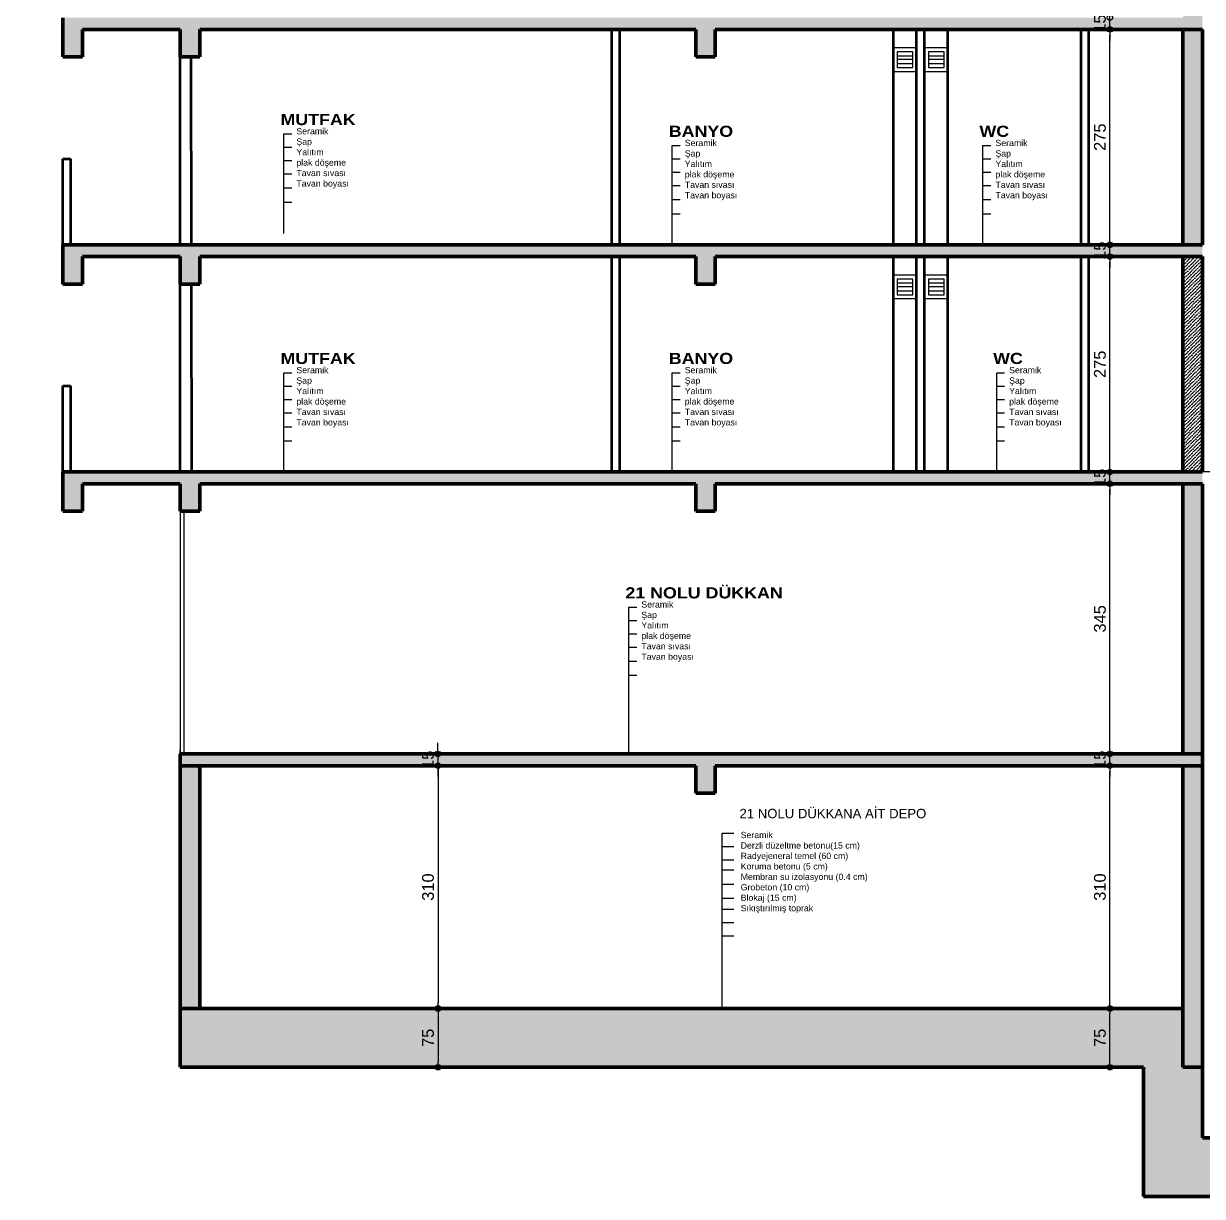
# Model space of a CAD drawing. Header units: millimetres. Extents: x 1250 to 4832, y 1604 to 4392.
# Drawn here: x 1250 to 2755, y 1604 to 3102 of the extents above; entities that cross this region are included whole.
import ezdxf

# ---------------------------------------------------------------- set-up
doc = ezdxf.new("R2010")
doc.units = ezdxf.units.MM
for name, color, linetype, lineweight in [('SEM_DUVAR1', 136, 'Continuous', 40), ('SEM_IC OLCU', 140, 'Continuous', 13), ('SEM_KOLON TARAMA1', 8, 'Continuous', 13), ('SEM_KOLON1', 244, 'Continuous', 60), ('SEM_MERDİVEN1', 15, 'Continuous', 13), ('SEM_PENCERE', 133, 'Continuous', 13), ('SEM_TEFRIS', 225, 'Continuous', 9), ('SEM_YAZI2', 53, 'Continuous', 9)]:
    doc.layers.add(name, color=color, linetype=linetype, lineweight=lineweight)
doc.styles.get("Standard").update_dxf_attribs({"font": 'arial.ttf'})
doc.dimstyles.new('1-50-2', dxfattribs={"dimtxt": 15, "dimasz": 7, "dimexe": 5, "dimexo": 5, "dimgap": 5, "dimtad": 1, "dimdec": 0, "dimtxsty": 'Standard', "dimblk": 'ORIGIN', "dimcen": 5, "dimdle": 7, "dimclrd": 256, "dimclre": 256, "dimclrt": 256, "dimadec": 0, "dimazin": 0, "dimtfac": 1, "dimtdec": 0, "dimtix": 1, "dimtmove": 0, "dimatfit": 3, "dimldrblk": 'ORIGIN', "dimfxl": 1, "dimlwd": -1, "dimlwe": -1, "dimarcsym": 0})

# ---------------------------------------------------------------- blocks, each defined once
blk = doc.blocks.new('_Origin')
at = {"color": 0, "linetype": 'ByBlock', "lineweight": -2}
blk.add_line((0, 0), (-1, 0), dxfattribs=at)
blk.add_circle((0, 0), 0.5, dxfattribs=at)
blk = doc.blocks.new('*D127')
at = {"layer": 'Defpoints', "color": 0, "transparency": 16777216}
for p in [(2586.6, 1844.1), (2636.7, 1844.1), (2586.6, 1769.1)]:
    blk.add_point(p, dxfattribs=at)
at = {"layer": 'SEM_IC OLCU', "transparency": 16777216}
for p, q in [((2591.6, 1844.1), (2641.7, 1844.1)), ((2636.7, 1776.1), (2636.7, 1837.1)), ((2591.6, 1769.1), (2641.7, 1769.1))]:
    blk.add_line(p, q, dxfattribs=at)
at = {"layer": 'SEM_IC OLCU', "transparency": 16777216, "xscale": 7, "yscale": 7, "zscale": 7}
for p, rotation in [((2636.7, 1844.1), 90), ((2636.7, 1769.1), 270)]:
    blk.add_blockref('_Origin', p, dxfattribs=dict(at, rotation=rotation))
at = {"layer": 'SEM_IC OLCU', "transparency": 16777216, "insert": (2624, 1806.6), "char_height": 15, "attachment_point": 5, "rotation": 90}
blk.add_mtext('75', dxfattribs=at)
blk = doc.blocks.new('*D128')
at = {"layer": 'Defpoints', "color": 0, "transparency": 16777216}
for p in [(2636.7, 2154.1), (2636.7, 2154.1), (2586.6, 1844.1)]:
    blk.add_point(p, dxfattribs=at)
at = {"layer": 'SEM_IC OLCU', "transparency": 16777216}
for p, q in [((2636.7, 1851.1), (2636.7, 2147.1)), ((2591.6, 1844.1), (2641.7, 1844.1))]:
    blk.add_line(p, q, dxfattribs=at)
at = {"layer": 'SEM_IC OLCU', "transparency": 16777216, "xscale": 7, "yscale": 7, "zscale": 7}
for p, rotation in [((2636.7, 2154.1), 90), ((2636.7, 1844.1), 270)]:
    blk.add_blockref('_Origin', p, dxfattribs=dict(at, rotation=rotation))
at = {"layer": 'SEM_IC OLCU', "transparency": 16777216, "insert": (2624, 1999.1), "char_height": 15, "attachment_point": 5, "rotation": 90}
blk.add_mtext('310', dxfattribs=at)
blk = doc.blocks.new('*D129')
at = {"layer": 'Defpoints', "color": 0, "transparency": 16777216}
for p in [(2636.7, 2169.1), (2636.7, 2169.1), (2636.7, 2154.1)]:
    blk.add_point(p, dxfattribs=at)
at = {"layer": 'SEM_IC OLCU', "transparency": 16777216}
for p, q in [((2636.7, 2176.1), (2636.7, 2183.1)), ((2636.7, 2154.1), (2636.7, 2169.1)), ((2636.7, 2147.1), (2636.7, 2140.1))]:
    blk.add_line(p, q, dxfattribs=at)
at = {"layer": 'SEM_IC OLCU', "transparency": 16777216, "xscale": 7, "yscale": 7, "zscale": 7}
for p, rotation in [((2636.7, 2169.1), 270), ((2636.7, 2154.1), 90)]:
    blk.add_blockref('_Origin', p, dxfattribs=dict(at, rotation=rotation))
at = {"layer": 'SEM_IC OLCU', "transparency": 16777216, "insert": (2624, 2161.6), "char_height": 15, "attachment_point": 5, "rotation": 90}
blk.add_mtext('15', dxfattribs=at)
blk = doc.blocks.new('*D130')
at = {"layer": 'Defpoints', "color": 0, "transparency": 16777216}
for p in [(2636.7, 2514.1), (2636.7, 2514.1), (2636.7, 2169.1)]:
    blk.add_point(p, dxfattribs=at)
at = {"layer": 'SEM_IC OLCU', "transparency": 16777216}
blk.add_line((2636.7, 2176.1), (2636.7, 2507.1), dxfattribs=at)
at = {"layer": 'SEM_IC OLCU', "transparency": 16777216, "xscale": 7, "yscale": 7, "zscale": 7}
for p, rotation in [((2636.7, 2514.1), 90), ((2636.7, 2169.1), 270)]:
    blk.add_blockref('_Origin', p, dxfattribs=dict(at, rotation=rotation))
at = {"layer": 'SEM_IC OLCU', "transparency": 16777216, "insert": (2624, 2341.6), "char_height": 15, "attachment_point": 5, "rotation": 90}
blk.add_mtext('345', dxfattribs=at)
blk = doc.blocks.new('*D133')
at = {"layer": 'Defpoints', "color": 0, "transparency": 16777216}
for p in [(2636.7, 2529.1), (2636.7, 2529.1), (2636.7, 2514.1)]:
    blk.add_point(p, dxfattribs=at)
at = {"layer": 'SEM_IC OLCU', "transparency": 16777216}
for p, q in [((2636.7, 2536.1), (2636.7, 2543.1)), ((2636.7, 2514.1), (2636.7, 2529.1)), ((2636.7, 2507.1), (2636.7, 2500.1))]:
    blk.add_line(p, q, dxfattribs=at)
at = {"layer": 'SEM_IC OLCU', "transparency": 16777216, "xscale": 7, "yscale": 7, "zscale": 7}
for p, rotation in [((2636.7, 2529.1), 270), ((2636.7, 2514.1), 90)]:
    blk.add_blockref('_Origin', p, dxfattribs=dict(at, rotation=rotation))
at = {"layer": 'SEM_IC OLCU', "transparency": 16777216, "insert": (2624, 2521.6), "char_height": 15, "attachment_point": 5, "rotation": 90}
blk.add_mtext('15', dxfattribs=at)
blk = doc.blocks.new('*D134')
at = {"layer": 'Defpoints', "color": 0, "transparency": 16777216}
for p in [(2636.7, 2804.1), (2636.7, 2804.1), (2636.7, 2529.1)]:
    blk.add_point(p, dxfattribs=at)
at = {"layer": 'SEM_IC OLCU', "transparency": 16777216}
blk.add_line((2636.7, 2536.1), (2636.7, 2797.1), dxfattribs=at)
at = {"layer": 'SEM_IC OLCU', "transparency": 16777216, "xscale": 7, "yscale": 7, "zscale": 7}
for p, rotation in [((2636.7, 2804.1), 90), ((2636.7, 2529.1), 270)]:
    blk.add_blockref('_Origin', p, dxfattribs=dict(at, rotation=rotation))
at = {"layer": 'SEM_IC OLCU', "transparency": 16777216, "insert": (2624, 2666.6), "char_height": 15, "attachment_point": 5, "rotation": 90}
blk.add_mtext('275', dxfattribs=at)
blk = doc.blocks.new('*D135')
at = {"layer": 'Defpoints', "color": 0, "transparency": 16777216}
for p in [(2636.7, 2819.1), (2636.7, 2819.1), (2636.7, 2804.1)]:
    blk.add_point(p, dxfattribs=at)
at = {"layer": 'SEM_IC OLCU', "transparency": 16777216}
for p, q in [((2636.7, 2826.1), (2636.7, 2833.1)), ((2636.7, 2804.1), (2636.7, 2819.1)), ((2636.7, 2797.1), (2636.7, 2790.1))]:
    blk.add_line(p, q, dxfattribs=at)
at = {"layer": 'SEM_IC OLCU', "transparency": 16777216, "xscale": 7, "yscale": 7, "zscale": 7}
for p, rotation in [((2636.7, 2819.1), 270), ((2636.7, 2804.1), 90)]:
    blk.add_blockref('_Origin', p, dxfattribs=dict(at, rotation=rotation))
at = {"layer": 'SEM_IC OLCU', "transparency": 16777216, "insert": (2624, 2811.6), "char_height": 15, "attachment_point": 5, "rotation": 90}
blk.add_mtext('15', dxfattribs=at)
blk = doc.blocks.new('*D136')
at = {"layer": 'Defpoints', "color": 0, "transparency": 16777216}
for p in [(2636.7, 3094.1), (2636.7, 3094.1), (2636.7, 2819.1)]:
    blk.add_point(p, dxfattribs=at)
at = {"layer": 'SEM_IC OLCU', "transparency": 16777216}
blk.add_line((2636.7, 2826.1), (2636.7, 3087.1), dxfattribs=at)
at = {"layer": 'SEM_IC OLCU', "transparency": 16777216, "xscale": 7, "yscale": 7, "zscale": 7}
for p, rotation in [((2636.7, 3094.1), 90), ((2636.7, 2819.1), 270)]:
    blk.add_blockref('_Origin', p, dxfattribs=dict(at, rotation=rotation))
at = {"layer": 'SEM_IC OLCU', "transparency": 16777216, "insert": (2624, 2956.6), "char_height": 15, "attachment_point": 5, "rotation": 90}
blk.add_mtext('275', dxfattribs=at)
blk = doc.blocks.new('*D137')
at = {"layer": 'Defpoints', "color": 0, "transparency": 16777216}
for p in [(2636.7, 3109.1), (2636.7, 3109.1), (2636.7, 3094.1)]:
    blk.add_point(p, dxfattribs=at)
at = {"layer": 'SEM_IC OLCU', "transparency": 16777216}
for p, q in [((2636.7, 3116.1), (2636.7, 3123.1)), ((2636.7, 3094.1), (2636.7, 3109.1)), ((2636.7, 3087.1), (2636.7, 3080.1))]:
    blk.add_line(p, q, dxfattribs=at)
at = {"layer": 'SEM_IC OLCU', "transparency": 16777216, "xscale": 7, "yscale": 7, "zscale": 7}
for p, rotation in [((2636.7, 3109.1), 270), ((2636.7, 3094.1), 90)]:
    blk.add_blockref('_Origin', p, dxfattribs=dict(at, rotation=rotation))
at = {"layer": 'SEM_IC OLCU', "transparency": 16777216, "insert": (2624, 3101.6), "char_height": 15, "attachment_point": 5, "rotation": 90}
blk.add_mtext('15', dxfattribs=at)
blk = doc.blocks.new('*D150')
at = {"layer": 'Defpoints', "color": 0, "transparency": 16777216}
for p in [(1788.6, 2169.1), (1778.8, 2154.1), (1788.6, 2154.1)]:
    blk.add_point(p, dxfattribs=at)
at = {"layer": 'SEM_IC OLCU', "transparency": 16777216}
for p, q in [((1778.8, 2176.1), (1778.8, 2183.1)), ((1783.6, 2169.1), (1773.8, 2169.1)), ((1778.8, 2169.1), (1778.8, 2154.1)), ((1783.6, 2154.1), (1773.8, 2154.1)), ((1778.8, 2147.1), (1778.8, 2140.1))]:
    blk.add_line(p, q, dxfattribs=at)
at = {"layer": 'SEM_IC OLCU', "transparency": 16777216, "xscale": 7, "yscale": 7, "zscale": 7}
for p, rotation in [((1778.8, 2169.1), 270), ((1778.8, 2154.1), 90)]:
    blk.add_blockref('_Origin', p, dxfattribs=dict(at, rotation=rotation))
at = {"layer": 'SEM_IC OLCU', "transparency": 16777216, "insert": (1766.2, 2161.6), "char_height": 15, "attachment_point": 5, "rotation": 90}
blk.add_mtext('15', dxfattribs=at)
blk = doc.blocks.new('*D151')
at = {"layer": 'Defpoints', "color": 0, "transparency": 16777216}
for p in [(1788.7, 2154.1), (1779, 1844.1), (1779, 1844.1)]:
    blk.add_point(p, dxfattribs=at)
at = {"layer": 'SEM_IC OLCU', "transparency": 16777216}
for p, q in [((1783.7, 2154.1), (1774, 2154.1)), ((1779, 2147.1), (1779, 1851.1))]:
    blk.add_line(p, q, dxfattribs=at)
at = {"layer": 'SEM_IC OLCU', "transparency": 16777216, "xscale": 7, "yscale": 7, "zscale": 7}
for p, rotation in [((1779, 2154.1), 90), ((1779, 1844.1), 270)]:
    blk.add_blockref('_Origin', p, dxfattribs=dict(at, rotation=rotation))
at = {"layer": 'SEM_IC OLCU', "transparency": 16777216, "insert": (1766.3, 1999.1), "char_height": 15, "attachment_point": 5, "rotation": 90}
blk.add_mtext('310', dxfattribs=at)
blk = doc.blocks.new('*D152')
at = {"layer": 'Defpoints', "color": 0, "transparency": 16777216}
for p in [(1779, 1844.1), (1779, 1769.1), (1779, 1769.1)]:
    blk.add_point(p, dxfattribs=at)
at = {"layer": 'SEM_IC OLCU', "transparency": 16777216}
blk.add_line((1779, 1837.1), (1779, 1776.1), dxfattribs=at)
at = {"layer": 'SEM_IC OLCU', "transparency": 16777216, "xscale": 7, "yscale": 7, "zscale": 7}
for p, rotation in [((1779, 1844.1), 90), ((1779, 1769.1), 270)]:
    blk.add_blockref('_Origin', p, dxfattribs=dict(at, rotation=rotation))
at = {"layer": 'SEM_IC OLCU', "transparency": 16777216, "insert": (1766.3, 1806.6), "char_height": 15, "attachment_point": 5, "rotation": 90}
blk.add_mtext('75', dxfattribs=at)
blk = doc.blocks.new('havalandırma kutusu')
at = {"layer": 'SEM_TEFRIS'}
for p, q in [((3514.9, 4292), (3535, 4292)), ((3535, 4287), (3515, 4287)), ((3515, 4282), (3535, 4282))]:
    blk.add_line(p, q, dxfattribs=at)
for points in [[(3510, 4272), (3540, 4272), (3540, 4302), (3510, 4302)], [(3515, 4277), (3535, 4277), (3535, 4297), (3515, 4297)]]:
    blk.add_lwpolyline(points, close=True, dxfattribs=at)

msp = doc.modelspace()

# ---------------------------------------------------------------- hatches: boundary and pattern name
at = {"layer": 'SEM_KOLON TARAMA1'}
h = msp.add_hatch(dxfattribs=at)
h.set_pattern_fill('ANSI36', color=256)
h.paths.add_polyline_path([(2754.8, 2514.1), (2729.8, 2514.1), (2729.8, 2169.1), (2754.8, 2169.1)])
h.paths.add_polyline_path([(2754.8, 2529.1), (2730, 2529.1), (1450, 2529.1), (1300, 2529.1), (1300, 2479.1), (1325, 2479.1), (1325, 2514.1), (1450, 2514.1), (1450, 2479.1), (1465, 2479.1), (1475, 2479.1), (1475, 2514.1), (2108, 2514.1), (2108, 2479.1), (2133, 2479.1), (2133, 2514.1), (2730, 2514.1), (2754.8, 2514.1)])
h.paths.add_polyline_path([(2133, 2804.1), (2754.8, 2804.1), (2754.8, 2811.1), (2754.8, 2819.1), (1450, 2819.1), (1300, 2819.1), (1300, 2769.1), (1325, 2769.1), (1325, 2804.1), (1450, 2804.1), (1450, 2769.1), (1475, 2769.1), (1475, 2804.1), (2108, 2804.1), (2108, 2769.1), (2133, 2769.1)])
h.paths.add_polyline_path([(2133, 3094.1), (2754.8, 3094.1), (2754.8, 3109.1), (1450, 3109.1), (1300, 3109.1), (1300, 3059.1), (1325, 3059.1), (1325, 3094.1), (1450, 3094.1), (1450, 3059.1), (1475, 3059.1), (1475, 3094.1), (2108, 3094.1), (2108, 3059.1), (2133, 3059.1)])
h.paths.add_polyline_path([(2133, 3384.1), (2754.8, 3384.1), (2754.8, 3399.1), (1300, 3399.1), (1300, 3349.1), (1325, 3349.1), (1325, 3384.1), (1450, 3384.1), (1450, 3349.1), (1465, 3349.1), (1475, 3349.1), (1475, 3384.1), (2108, 3384.1), (2108, 3349.1), (2133, 3349.1)])
h.paths.add_polyline_path([(2133, 3674.1), (2754.8, 3674.1), (2754.8, 3689.1), (1450, 3689.1), (1300, 3689.1), (1300, 3639.1), (1325, 3639.1), (1325, 3674.1), (1450, 3674.1), (1450, 3639.1), (1465, 3639.1), (1475, 3639.1), (1475, 3674.1), (2108, 3674.1), (2108, 3639.1), (2133, 3639.1)])
h.paths.add_polyline_path([(2133, 3964.1), (2754.8, 3964.1), (2754.8, 3979.1), (1450, 3979.1), (1300, 3979.1), (1265, 3979.1), (1265, 4059.1), (1250, 4059.1), (1250, 3979.1), (1250, 3964.1), (1300, 3964.1), (1300, 3929.1), (1325, 3929.1), (1325, 3964.1), (1450, 3964.1), (1450, 3929.1), (1465, 3929.1), (1475, 3929.1), (1475, 3964.1), (2108, 3964.1), (2108, 3929.1), (2133, 3929.1)])
h.paths.add_polyline_path([(2754.8, 3964.1), (2730, 3964.1), (2730, 3689.1), (2754.8, 3689.1)])
h.paths.add_polyline_path([(2754.8, 4069.1), (2754.9, 4069.1), (2754.8, 4084.1), (2754.9, 4084.1), (2755, 4358.1), (2755, 4363.1), (3401, 4363.1), (3401, 3979.1), (3426, 3979.1), (3426, 4328.1), (3426, 4363.1), (3441, 4363.1), (3441, 4378.1), (3426, 4378.1), (3401, 4378.1), (2715, 4378.1), (2715, 4363.1), (2730, 4363.1), (2730, 4358.1), (2730, 3979.1), (2754.8, 3979.1)])
h.paths.add_polyline_path([(2754.8, 3674.1), (2730, 3674.1), (2730, 3399.1), (2754.8, 3399.1)])
h.paths.add_polyline_path([(2754.8, 3094.1), (2730, 3094.1), (2730, 2819.1), (2754.8, 2819.1)])
h.paths.add_polyline_path([(2754.8, 3384.1), (2730, 3384.1), (2730, 3109.1), (2754.8, 3109.1)])
h.paths.add_polyline_path([(3426, 3384.1), (3401, 3384.1), (3401, 3109.1), (3426, 3109.1)])
h.paths.add_polyline_path([(3426, 3674.1), (3401, 3674.1), (3401, 3399.1), (3426, 3399.1)])
h.paths.add_polyline_path([(3426, 3094.1), (3401, 3094.1), (3401, 2819.1), (3426, 2819.1)])
h.paths.add_polyline_path([(3758.8, 3094.1), (4207, 3094.1), (4207, 3059.1), (4232, 3059.1), (4232, 3094.1), (4357, 3094.1), (4357, 3059.1), (4382, 3059.1), (4382, 3109.1), (4232, 3109.1), (3401, 3109.1), (3401, 3094.1), (3426, 3094.1), (3733.8, 3094.1), (3733.8, 3059.1), (3758.8, 3059.1)])
h.paths.add_polyline_path([(3758.8, 3384.1), (4207, 3384.1), (4207, 3349.1), (4232, 3349.1), (4232, 3384.1), (4357, 3384.1), (4357, 3349.1), (4382, 3349.1), (4382, 3399.1), (3401, 3399.1), (3401, 3384.1), (3426, 3384.1), (3733.8, 3384.1), (3733.8, 3349.1), (3758.8, 3349.1)])
h.paths.add_polyline_path([(3758.8, 2804.1), (3839, 2804.1), (3839, 2819.1), (3580, 2819.1), (3580, 2804.1), (3733.8, 2804.1), (3733.8, 2769.1), (3758.8, 2769.1)])
h.paths.add_polyline_path([(4382, 2529.1), (4232, 2529.1), (3401, 2529.1), (3401, 2514.1), (3733.8, 2514.1), (3733.8, 2479.1), (3758.8, 2479.1), (3758.8, 2514.1), (3839, 2514.1), (4207, 2514.1), (4207, 2479.1), (4232, 2479.1), (4232, 2514.1), (4357, 2514.1), (4357, 2479.1), (4382, 2479.1)])
h.paths.add_polyline_path([(3540, 2819.1), (3510, 2819.1), (3510, 2804.1), (3540, 2804.1)])
h.paths.add_polyline_path([(3580, 2819.1), (3550, 2819.1), (3550, 2804.1), (3580, 2804.1)])
h.paths.add_polyline_path([(3550, 2819.1), (3540, 2819.1), (3540, 2804.1), (3550, 2804.1)])
h.paths.add_polyline_path([(3510, 2819.1), (3401, 2819.1), (3401, 2804.1), (3510, 2804.1)])
h.paths.add_polyline_path([(4382, 2819.1), (4232, 2819.1), (3849, 2819.1), (3849, 2804.1), (4207, 2804.1), (4207, 2769.1), (4232, 2769.1), (4232, 2804.1), (4357, 2804.1), (4357, 2769.1), (4382, 2769.1)])
h.paths.add_polyline_path([(3849, 2819.1), (3839, 2819.1), (3839, 2804.1), (3849, 2804.1)])
h.paths.add_polyline_path([(4382, 3689.1), (4232, 3689.1), (3401, 3689.1), (3401, 3674.1), (3426, 3674.1), (3733.8, 3674.1), (3733.8, 3639.1), (3758.8, 3639.1), (3758.8, 3674.1), (3889.7, 3674.1), (4207, 3674.1), (4207, 3639.1), (4217, 3639.1), (4232, 3639.1), (4232, 3674.1), (4357, 3674.1), (4357, 3639.1), (4382, 3639.1)])
h.paths.add_polyline_path([(3758.8, 3964.1), (4207, 3964.1), (4207, 3929.1), (4232, 3929.1), (4232, 3964.1), (4357, 3964.1), (4357, 3929.1), (4382, 3929.1), (4382, 3964.1), (4432, 3964.1), (4432, 3979.1), (4432, 4059.1), (4417, 4059.1), (4417, 3979.1), (4382, 3979.1), (4232, 3979.1), (3401, 3979.1), (3401, 3964.1), (3733.8, 3964.1), (3733.8, 3929.1), (3758.8, 3929.1)])
h.paths.add_polyline_path([(2133, 2154.1), (2754.8, 2154.1), (2754.8, 2169.1), (2729.8, 2169.1), (1475, 2169.1), (1450, 2169.1), (1450, 2154.1), (2108, 2154.1), (2108, 2119.1), (2133, 2119.1)])
h.paths.add_polyline_path([(2754.8, 2154.1), (2729.8, 2154.1), (2729.8, 1769.1), (2754.8, 1769.1), (2754.8, 1842.9)])
h.paths.add_polyline_path([(2729.8, 1844.1), (1450, 1844.1), (1450, 1769.1), (2679.8, 1769.1), (2679.8, 1604.1), (2754.8, 1604.1), (2865, 1604.1), (3000, 1604.1), (3000, 1769.1), (3401, 1769.1), (3476, 1769.1), (4832, 1769.1), (4832, 1844.1), (4807, 1844.1), (3401, 1844.1), (2940, 1844.1), (2940, 1769.1), (2925, 1769.1), (2925, 1679.1), (2865, 1679.1), (2754.8, 1679.1), (2754.8, 1769.1), (2729.8, 1769.1)])
h.paths.add_polyline_path([(3426, 2514.1), (3401, 2514.1), (3401, 2169.1), (3426, 2169.1)])
h = msp.add_hatch(dxfattribs=at)
h.set_pattern_fill('ANSI36', color=256)
h.paths.add_polyline_path([(2754.8, 2804.1), (2730, 2804.1), (2730, 2529.1), (2754.8, 2529.1)])
h = msp.add_hatch(dxfattribs=at)
h.set_pattern_fill('ANSI36', color=256)
h.set_pattern_definition([(45, (0, 345), (1.683798, 6.173926), [7.9375, -1.5875, 0, -1.5875])])
h.paths.add_polyline_path([(4832, 2134.1), (4807, 2134.1), (4232, 2134.1), (4232, 2119.1), (4832, 2119.1)])
h.paths.add_polyline_path([(4832, 2119.1), (4807, 2119.1), (4807, 1844.1), (4832, 1844.1)])
h.paths.add_polyline_path([(1475, 2154.1), (1450, 2154.1), (1450, 1844.1), (1475, 1844.1)])

# ---------------------------------------------------------------- linework, layer by layer
for p, q in [((1450, 2169.1), (1450, 2174.1)), ((1450, 2154.1), (1450, 2169.1))]:
    msp.add_line(p, q)
at = {"layer": 'SEM_DUVAR1'}
for p, q in [((2001, 2819.1), (2001, 3094.1)), ((2011, 2819.1), (2011, 3094.1)), ((2360, 3094.1), (2360, 2819.1)), ((2390, 2819.1), (2390, 3094.1)), ((2400, 2819.1), (2400, 3094.1)), ((2430, 2819.1), (2430, 3094.1)), ((2600, 2819.1), (2600, 3094.1)), ((2610, 2819.1), (2610, 3094.1)), ((1450, 2819.1), (1450, 3059.1)), ((1464.4, 2819.1), (1464, 3059.1)), ((1300, 2819.1), (1300, 2929.1)), ((1300, 2929.1), (1310, 2929.1)), ((1310, 2929.1), (1310, 2819.1)), ((2001, 2529.1), (2001, 2804.1)), ((2011, 2529.1), (2011, 2804.1)), ((2360, 2804.1), (2360, 2529.1)), ((2390, 2529.1), (2390, 2804.1)), ((2400, 2529.1), (2400, 2804.1)), ((2430, 2529.1), (2430, 2804.1)), ((2600, 2529.1), (2600, 2804.1)), ((2610, 2529.1), (2610, 2804.1)), ((1450, 2529.1), (1450, 2769.1)), ((1464.9, 2529.1), (1464.5, 2769.1)), ((1300, 2529.1), (1300, 2639.1)), ((1300, 2639.1), (1310, 2639.1)), ((1310, 2639.1), (1310, 2529.1))]:
    msp.add_line(p, q, dxfattribs=at)
at = {"layer": 'SEM_KOLON1'}
for p, q in [((1300, 3109.1), (1300, 3059.1)), ((1325, 3059.1), (1325, 3094.1)), ((1325, 3094.1), (1450, 3094.1)), ((1450, 3094.1), (1450, 3059.1)), ((2108, 3094.1), (1475, 3094.1)), ((1475, 3059.1), (1475, 3094.1)), ((2108, 3094.1), (2108, 3059.1)), ((2133, 3059.1), (2133, 3094.1)), ((2754.8, 3094.1), (2133, 3094.1)), ((2600, 3094.1), (2400, 3094.1)), ((2730, 2819.1), (2730, 3094.1)), ((2754.8, 2819.1), (2754.8, 3094.1)), ((1300, 3059.1), (1325, 3059.1)), ((1450, 3059.1), (1475, 3059.1)), ((2108, 3059.1), (2133, 3059.1)), ((1450, 2819.1), (1300, 2819.1)), ((1300, 2819.1), (1300, 2769.1)), ((1450, 2819.1), (2754.8, 2819.1)), ((1325, 2769.1), (1325, 2804.1)), ((1325, 2804.1), (1450, 2804.1)), ((1450, 2804.1), (1450, 2769.1)), ((2108, 2804.1), (1475, 2804.1)), ((1475, 2769.1), (1475, 2804.1)), ((2108, 2804.1), (2108, 2769.1)), ((2133, 2769.1), (2133, 2804.1)), ((2754.8, 2804.1), (2133, 2804.1)), ((2600, 2804.1), (2400, 2804.1)), ((2730, 2529.1), (2730, 2804.1)), ((2754.8, 2529.1), (2754.8, 2804.1)), ((1300, 2769.1), (1325, 2769.1)), ((1450, 2769.1), (1475, 2769.1)), ((2108, 2769.1), (2133, 2769.1)), ((1450, 2529.1), (1300, 2529.1)), ((1300, 2529.1), (1300, 2479.1)), ((1450, 2529.1), (2730, 2529.1)), ((2730, 2529.1), (2754.8, 2529.1)), ((1325, 2479.1), (1325, 2514.1)), ((1325, 2514.1), (1450, 2514.1)), ((1450, 2514.1), (1450, 2479.1)), ((2108, 2514.1), (1475, 2514.1)), ((1475, 2479.1), (1475, 2514.1)), ((2108, 2514.1), (2108, 2479.1)), ((2133, 2479.1), (2133, 2514.1)), ((2730, 2514.1), (2133, 2514.1)), ((2729.8, 2169.1), (2729.8, 2514.1)), ((2730, 2514.1), (2754.8, 2514.1)), ((2754.8, 2514.1), (2754.8, 2169.1)), ((1300, 2479.1), (1325, 2479.1)), ((1450, 2479.1), (1475, 2479.1)), ((1450, 2479.1), (1465, 2479.1)), ((2108, 2479.1), (2133, 2479.1)), ((1475, 2169.1), (1450, 2169.1)), ((1450, 2169.1), (1450, 2154.1)), ((1475, 2169.1), (2754.8, 2169.1)), ((2754.8, 2154.1), (2754.8, 2169.1)), ((2108, 2154.1), (1450, 2154.1)), ((1450, 2154.1), (1450, 1844.1)), ((1475, 2154.1), (1475, 1844.1)), ((2108, 2119.1), (2108, 2154.1)), ((2133, 2154.1), (2133, 2119.1)), ((2754.8, 2154.1), (2133, 2154.1)), ((2729.8, 1769.1), (2729.8, 2154.1)), ((2754.8, 2154.1), (2754.8, 1769.1)), ((2133, 2119.1), (2108, 2119.1)), ((2729.8, 1844.1), (1450, 1844.1)), ((1450, 1844.1), (1450, 1769.1)), ((2754.8, 1842.9), (2754.8, 1679.1)), ((1450, 1769.1), (2679.8, 1769.1)), ((2679.8, 1769.1), (2679.8, 1604.1)), ((2729.8, 1769.1), (2754.8, 1769.1)), ((2754.8, 1679.1), (2754.8, 1769.1)), ((2865, 1679.1), (2754.8, 1679.1)), ((2679.8, 1604.1), (2754.8, 1604.1)), ((2865, 1604.1), (2754.8, 1604.1))]:
    msp.add_line(p, q, dxfattribs=at)
at = {"layer": 'SEM_MERDİVEN1'}
msp.add_line((3426, 2529.1), (2730, 2529.1), dxfattribs=at)
at = {"layer": 'SEM_PENCERE'}
for p, q in [((1450, 2479.1), (1450, 2169.1)), ((1455, 2169.1), (1455, 2479.1))]:
    msp.add_line(p, q, dxfattribs=at)
at = {"layer": 'SEM_YAZI2'}
for p, q in [((1582.4, 2833.4, 0), (1582.4, 2960.8, 0)), ((1582.4, 2960.8, 0), (1592.4, 2960.8, 0)), ((1582.4, 2943.8, 0), (1592.4, 2943.8, 0)), ((2078.1, 2818.4, 0), (2078.1, 2945.8, 0)), ((2078.1, 2945.8, 0), (2088.1, 2945.8, 0)), ((2474.7, 2818.4, 0), (2474.7, 2945.8, 0)), ((2474.7, 2945.8, 0), (2484.7, 2945.8, 0)), ((1582.4, 2926.8, 0), (1592.4, 2926.8, 0)), ((2078.1, 2928.8, 0), (2088.1, 2928.8, 0)), ((2474.7, 2928.8, 0), (2484.7, 2928.8, 0)), ((1582.4, 2909.8, 0), (1592.4, 2909.8, 0)), ((2078.1, 2911.8, 0), (2088.1, 2911.8, 0)), ((2474.7, 2911.8, 0), (2484.7, 2911.8, 0)), ((1582.4, 2891.8, 0), (1592.4, 2891.8, 0)), ((2078.1, 2894.8, 0), (2088.1, 2894.8, 0)), ((2474.7, 2894.8, 0), (2484.7, 2894.8, 0)), ((2078.1, 2876.8, 0), (2088.1, 2876.8, 0)), ((2474.7, 2876.8, 0), (2484.7, 2876.8, 0)), ((1582.4, 2873.8, 0), (1592.4, 2873.8, 0)), ((2078.1, 2858.8, 0), (2088.1, 2858.8, 0)), ((2474.7, 2858.8, 0), (2484.7, 2858.8, 0)), ((1582.4, 2528.4, 0), (1582.4, 2655.8, 0)), ((1582.4, 2655.8, 0), (1592.4, 2655.8, 0)), ((2078.1, 2528.4, 0), (2078.1, 2655.8, 0)), ((2078.1, 2655.8, 0), (2088.1, 2655.8, 0)), ((2492.2, 2528.4, 0), (2492.2, 2655.8, 0)), ((2492.2, 2655.8, 0), (2502.2, 2655.8, 0)), ((1582.4, 2638.8, 0), (1592.4, 2638.8, 0)), ((2078.1, 2638.8, 0), (2088.1, 2638.8, 0)), ((2492.2, 2638.8, 0), (2502.2, 2638.8, 0)), ((1582.4, 2621.8, 0), (1592.4, 2621.8, 0)), ((2078.1, 2621.8, 0), (2088.1, 2621.8, 0)), ((2492.2, 2621.8, 0), (2502.2, 2621.8, 0)), ((1582.4, 2604.8, 0), (1592.4, 2604.8, 0)), ((2078.1, 2604.8, 0), (2088.1, 2604.8, 0)), ((2492.2, 2604.8, 0), (2502.2, 2604.8, 0)), ((1582.4, 2586.8, 0), (1592.4, 2586.8, 0)), ((2078.1, 2586.8, 0), (2088.1, 2586.8, 0)), ((2492.2, 2586.8, 0), (2502.2, 2586.8, 0)), ((1582.4, 2568.8, 0), (1592.4, 2568.8, 0)), ((2078.1, 2568.8, 0), (2088.1, 2568.8, 0)), ((2492.2, 2568.8, 0), (2502.2, 2568.8, 0)), ((2022.7, 2169.1), (2022.7, 2356.5)), ((2022.7, 2356.5), (2032.7, 2356.5)), ((2022.7, 2339.5), (2032.7, 2339.5)), ((2022.7, 2322.5), (2032.7, 2322.5)), ((2022.7, 2305.5), (2032.7, 2305.5)), ((2022.7, 2287.5), (2032.7, 2287.5)), ((2022.7, 2269.5), (2032.7, 2269.5)), ((2141.8, 1844.1), (2141.8, 2068)), ((2141.8, 2068), (2156.8, 2068)), ((2141.8, 2051), (2156.8, 2051)), ((2141.8, 2034), (2156.8, 2034)), ((2141.8, 2021), (2156.8, 2021)), ((2141.8, 2003), (2156.8, 2003)), ((2141.8, 1985), (2156.8, 1985)), ((2141.8, 1971), (2156.8, 1971)), ((2141.8, 1954), (2156.8, 1954)), ((2141.8, 1937), (2156.8, 1937))]:
    msp.add_line(p, q, dxfattribs=at)

# ---------------------------------------------------------------- block references
at = {"layer": 'SEM_TEFRIS'}
for p in [(-1150, -1231.4), (-1110, -1231.4), (-1150, -1521.6), (-1110, -1521.6)]:
    msp.add_blockref('havalandırma kutusu', p, dxfattribs=at)

# ---------------------------------------------------------------- texts
at = {"layer": 'SEM_YAZI2', "attachment_point": 1}
for s, width, height, insert, char_height in [('{\\fArial Black|b0|i0|c162|p34;\\H0.7x;MUTFAK}', 407.34, 104, (1577.9, 2986.2, 0), 20.321), ('{\\H0.6x;\\P\\H0.66667x;Seramik\\PŞap\\PYalıtım\\Pplak döşeme \\PTavan sıvası \\PTavan boyası}', 219.649, 169.1, (1598.2, 2988.2, 0), 20), ('{\\fArial Black|b0|i0|c162|p34;\\H0.7x;BANYO}', 407.34, 104, (2073.6, 2971.2, 0), 20.321), ('{\\fArial Black|b0|i0|c162|p34;\\H0.7x;WC}', 407.34, 104, (2470.2, 2971.2, 0), 20.321), ('{\\H0.6x;\\P\\H0.66667x;Seramik\\PŞap\\PYalıtım\\Pplak döşeme \\PTavan sıvası \\PTavan boyası}', 219.649, 169.1, (2094, 2973.2, 0), 20), ('{\\H0.6x;\\P\\H0.66667x;Seramik\\PŞap\\PYalıtım\\Pplak döşeme \\PTavan sıvası \\PTavan boyası}', 219.649, 169.1, (2490.6, 2973.2, 0), 20), ('{\\fArial Black|b0|i0|c162|p34;\\H0.7x;MUTFAK}', 407.34, 104, (1577.9, 2681.2, 0), 20.321), ('{\\fArial Black|b0|i0|c162|p34;\\H0.7x;BANYO}', 407.34, 104, (2073.6, 2681.2, 0), 20.321), ('{\\fArial Black|b0|i0|c162|p34;\\H0.7x;WC}', 407.34, 104, (2487.7, 2681.2, 0), 20.321), ('{\\H0.6x;\\P\\H0.66667x;Seramik\\PŞap\\PYalıtım\\Pplak döşeme \\PTavan sıvası \\PTavan boyası}', 219.649, 169.1, (1598.2, 2683.2, 0), 20), ('{\\H0.6x;\\P\\H0.66667x;Seramik\\PŞap\\PYalıtım\\Pplak döşeme \\PTavan sıvası \\PTavan boyası}', 219.649, 169.1, (2094, 2683.2, 0), 20), ('{\\H0.6x;\\P\\H0.66667x;Seramik\\PŞap\\PYalıtım\\Pplak döşeme \\PTavan sıvası \\PTavan boyası}', 219.649, 169.1, (2508.1, 2683.2, 0), 20), ('{\\fArial Black|b0|i0|c162|p34;\\H0.7x;21 NOLU DÜKKAN}', 407.34, 104, (2018.2, 2381.9), 20.321), ('{\\H0.6x;\\P\\H0.66667x;Seramik\\PŞap\\PYalıtım\\Pplak döşeme \\PTavan sıvası \\PTavan boyası}', 219.649, 169.1, (2038.6, 2384), 20), ('{\\H0.6x;21 NOLU DÜKKANA AİT DEPO}', 254.019, 211.3, (2163.9, 2099), 20), ('{\\H0.4x;Seramik\\PDerzli düzeltme betonu(15 cm)\\P\\H0.99999x;Radyejeneral temel (60 cm)\\H0.99999x;\\PKoruma betonu (5 cm)\\PMembran su izolasyonu (0.4 cm)\\PGrobeton (10 cm)\\PBlokaj (15 cm)\\PSıkıştırılmış toprak}', 219.649, 211.3, (2165.4, 2069.6), 20)]:
    msp.add_mtext_dynamic_auto_height_columns(s, width=width, gutter_width=100, height=height, count=1, dxfattribs=dict(at, insert=insert, char_height=char_height))

# ---------------------------------------------------------------- dimensions: what is measured, and where the dimension line sits
at = {"layer": 'SEM_IC OLCU'}
for base, p1, p2, picture, middle in [((2636.7, 3109.1), (2636.7, 3094.1), (2636.7, 3109.1), '*D137', (2624, 3101.6)), ((2636.7, 3094.1), (2636.7, 2819.1), (2636.7, 3094.1), '*D136', (2624, 2956.6)), ((2636.7, 2819.1), (2636.7, 2804.1), (2636.7, 2819.1), '*D135', (2624, 2811.6)), ((2636.7, 2804.1), (2636.7, 2529.1), (2636.7, 2804.1), '*D134', (2624, 2666.6)), ((2636.7, 2529.1), (2636.7, 2514.1), (2636.7, 2529.1), '*D133', (2624, 2521.6)), ((2636.7, 2514.1), (2636.7, 2169.1), (2636.7, 2514.1), '*D130', (2624, 2341.6)), ((2636.7, 2169.1), (2636.7, 2154.1), (2636.7, 2169.1), '*D129', (2624, 2161.6)), ((1779, 1844.1), (1788.7, 2154.1), (1779, 1844.1), '*D151', (1766.3, 1999.1)), ((2636.7, 2154.1), (2586.6, 1844.1), (2636.7, 2154.1), '*D128', (2624, 1999.1)), ((1779, 1769.1), (1779, 1844.1), (1779, 1769.1), '*D152', (1766.3, 1806.6))]:
    dim = msp.add_linear_dim(base=base, p1=p1, p2=p2, angle=90, dimstyle='1-50-2', override={"dimtmove": 1}, dxfattribs=at)
    dim.commit()
    dim.dimension.update_dxf_attribs({"geometry": picture, "text_midpoint": middle})
for base, p1, p2, picture, middle in [((1778.8, 2154.1), (1788.6, 2169.1), (1788.6, 2154.1), '*D150', (1766.2, 2161.6)), ((2636.7, 1844.1), (2586.6, 1769.1), (2586.6, 1844.1), '*D127', (2624, 1806.6))]:
    dim = msp.add_linear_dim(base=base, p1=p1, p2=p2, angle=90, dimstyle='1-50-2', dxfattribs=at)
    dim.commit()
    dim.dimension.update_dxf_attribs({"geometry": picture, "text_midpoint": middle})

doc.saveas('drawing.dxf')
